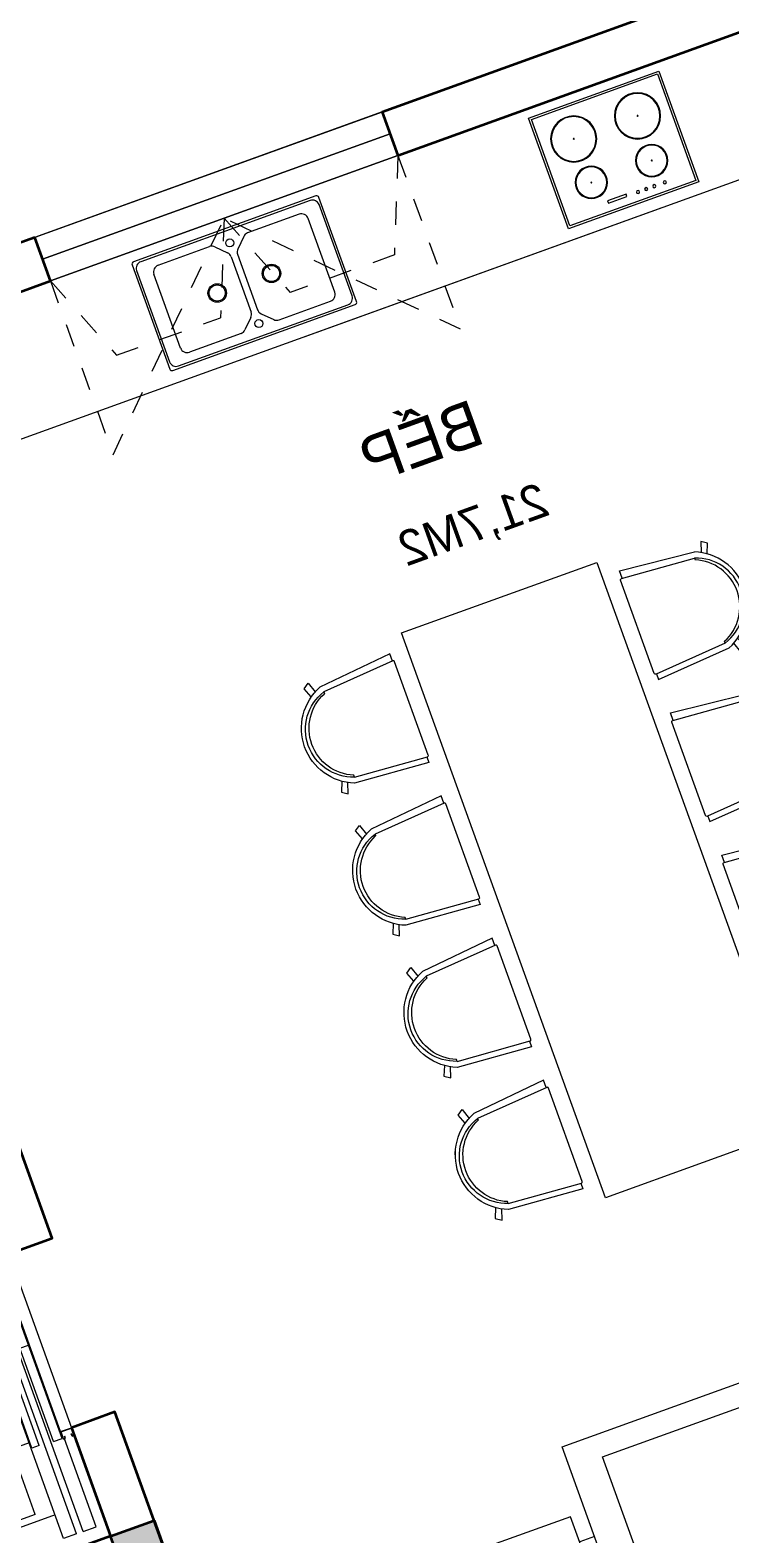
# Model space of a CAD drawing. Header units: metres. Extents: x 568336 to 569219, y 2065964 to 2066430.
# Drawn here: x 568588.91 to 568591.94, y 2066349.57 to 2066356.08 of the extents above; entities that cross this region are included whole.
import ezdxf

# ---------------------------------------------------------------- set-up
doc = ezdxf.new("R2010")
doc.units = ezdxf.units.M
doc.linetypes.add('HIDDEN2', pattern=[0.1875, 0.125, -0.0625])
doc.layers.get('0').update_dxf_attribs({"linetype": 'CONTINUOUS'})
for name, color, linetype, lineweight in [('-CONCRETE', 1, 'CONTINUOUS', 35), ('-DIM', 9, 'CONTINUOUS', 13), ('-DOOR', 137, 'CONTINUOUS', 9), ('-FURNITURE', 46, 'CONTINUOUS', 9), ('-LINE1', 7, 'CONTINUOUS', 18), ('-LINE2', 252, 'CONTINUOUS', 9), ('-WALL', 4, 'CONTINUOUS', 35), ('TEXT25', 2, 'CONTINUOUS', 13)]:
    doc.layers.add(name, color=color, linetype=linetype, lineweight=lineweight)
doc.layers.add('LoLK', color=6, linetype='CONTINUOUS')
doc.styles.add('SVN_AVO_thuong', font='')
doc.styles.add('T1', font='', dxfattribs={"height": 200})
doc.styles.get('SVN_AVO_thuong').set_extended_font_data('SVN-Avo')
doc.styles.get('T1').set_extended_font_data('VNgeometric Light')

# ---------------------------------------------------------------- blocks, each defined once
blk = doc.blocks.new('X-5M-DH-2-CORE$0$A$C75E80C28')
at = {"layer": '-LINE2', "linetype": 'Continuous', "ltscale": 2}
for p, q in [((-510.0000099998433, -21.5000000000291), (-510.0000099998579, -50.60000000000582)), ((-506.8000099998899, -21.5000000000291), (-510.0000099998433, -21.5000000000291)), ((-506.8000099998899, -21.5000000000291), (-506.8000099999044, -50.60000000000582)), ((-456.2000100000296, -56.79999999998836), (-500.6000099999364, -56.80000000001746)), ((-456.2000100000441, -60), (-500.600009999951, -60.0000000000291)), ((-453.2000100000441, -63), (-453.2000100000296, -67)), ((-450.0000099998579, -63), (-450.0000099998433, -67)), ((450.0000100000616, -63), (450.0000100000761, -67)), ((453.200010000015, -63), (453.2000100000296, -67)), ((456.2000100000296, -56.79999999998836), (500.6000100000529, -56.79999999998836)), ((456.200010000015, -60), (500.6000100000383, -60)), ((506.8000100001227, -21.5), (510.0000100000761, -21.5)), ((506.8000100001227, -21.5), (506.8000100001082, -50.59999999997672)), ((510.0000100000761, -21.5), (510.0000100000616, -50.59999999997672)), ((-556.8000102631631, -112.4999999912397), (-560.0000102631166, -112.4999999912397)), ((-510.0000099998579, -108.5000000000291), (-510.0000099998433, -79.39999999999418)), ((-506.8000099999044, -108.5000000000291), (-506.8000099998899, -79.39999999999418)), ((-456.2000100000296, -70), (-500.6000099999364, -70.0000000000291)), ((-456.2000100000296, -73.19999999995343), (-500.6000099999364, -73.19999999998254)), ((456.2000100000296, -70), (500.6000100000529, -70)), ((456.2000100000296, -73.19999999995343), (500.6000100000529, -73.19999999995343)), ((456.800009736864, -112.4999999912397), (460.0000097368174, -112.4999999912397)), ((506.8000100001227, -108.5), (506.8000100001227, -79.39999999996508)), ((510.0000100000761, -108.5), (510.0000100000761, -79.39999999996508)), ((-731.0000002632733, -148.9999999649008), (730.9999997367267, -148.9999999649299)), ((-731.0000002698944, -1304.999999934109), (-731.0000002632733, -148.9999999649008)), ((-700.0000002632733, -178.9999999649008), (699.9999997367267, -178.9999999649299)), ((-700.0000002699089, -1224.999999934109), (-700.0000002632733, -178.9999999649008)), ((699.9999997300911, -1224.999999934109), (699.9999997367267, -178.9999999649299)), ((730.9999997301056, -1304.999999934109), (730.9999997367267, -148.9999999649299)), ((-700.0000002699089, -1224.999999934109), (-400.0000002699089, -1224.999999934138)), ((-400.0000002698944, -1304.999999934138), (-400.0000002699089, -1224.999999934138)), ((699.9999997300911, -1224.999999934109), (399.9999997300911, -1224.999999934109)), ((399.9999997301056, -1304.999999934109), (399.9999997300911, -1224.999999934109)), ((839.9999997301056, -1304.999999934109), (-840.0000002698944, -1304.999999934109)), ((-840.0000002698944, -1364.999999934109), (-840.0000002698944, -1304.999999934109)), ((839.9999997301056, -1364.999999934109), (-840.0000002698944, -1364.999999934109)), ((424.9999997301056, -1308.999999934109), (-425.0000002698944, -1308.999999934109)), ((-425.0000002699089, -1342.999999934109), (-425.0000002698944, -1308.999999934109)), ((424.9999997300911, -1342.999999934109), (-425.0000002699089, -1342.999999934109)), ((-2.6989437174052e-07, -1308.999999934109), (-2.699089236557484e-07, -1342.999999934109)), ((424.9999997300911, -1342.999999934109), (424.9999997301056, -1308.999999934109)), ((839.9999997301056, -1364.999999934109), (839.9999997301056, -1304.999999934109)), ((839.9999997301056, -1394.999999934109), (-840.0000002698944, -1394.999999934109)), ((-840.0000002698944, -1394.999999934109), (-840.0000002698944, -1454.999999934109)), ((429.9999997300911, -1405.999999934138), (-430.0000002699089, -1405.999999934109)), ((-430.0000002699089, -1405.999999934109), (-430.0000002698944, -1445.999999934109)), ((-2.699089236557484e-07, -1405.999999934109), (-2.6989437174052e-07, -1445.999999934109)), ((429.9999997300911, -1405.999999934138), (429.9999997301056, -1445.999999934138)), ((839.9999997301056, -1394.999999934109), (839.9999997301056, -1454.999999934109)), ((-840.0000002698944, -1454.999999934109), (-435.0000002698944, -1454.999999934109)), ((-435.0000002698944, -1449.999999934109), (-435.0000002699089, -1459.999999934109)), ((-435.0000002698944, -1449.999999934109), (-400.0000002698944, -1449.999999934138)), ((-435.0000002699089, -1459.999999934109), (-425.0000002699089, -1459.999999934109)), ((-435.0000002698653, -1489.999999934109), (-435.0000002698653, -1499.999999934109)), ((-435.0000002698653, -1489.999999934109), (-425.0000002698653, -1489.999999934109)), ((-433.4000002698012, -1451.599999934086), (-433.4000002698012, -1458.399999934074)), ((-433.4000002698012, -1451.599999934086), (-401.6000002697547, -1451.599999934086)), ((-433.4000002698012, -1458.399999934074), (-425.0000002698944, -1458.399999934074)), ((-433.4000002697721, -1491.599999934086), (-433.4000002697721, -1498.399999934074)), ((-433.4000002697721, -1491.599999934086), (-425.0000002698653, -1491.599999934086)), ((429.9999997301056, -1445.999999934138), (-430.0000002698944, -1445.999999934109)), ((-425.0000002698944, -1458.399999934074), (-425.0000002699089, -1459.999999934109)), ((-425.0000002698653, -1489.999999934109), (-425.0000002698653, -1491.599999934086)), ((-401.6000002697547, -1451.599999934086), (-401.6000002697256, -1498.399999934074)), ((399.9999997301056, -1449.999999934109), (-400.0000002698944, -1449.999999934138)), ((-400.0000002698944, -1449.999999934138), (-400.0000002698653, -1499.999999934138)), ((399.9999997301056, -1449.999999934109), (399.9999997301347, -1499.999999934109)), ((434.9999997301056, -1449.999999934109), (399.9999997301056, -1449.999999934109)), ((401.5999997301988, -1451.599999934086), (401.5999997302279, -1498.399999934074)), ((433.3999997302453, -1451.599999934086), (401.5999997301988, -1451.599999934086)), ((433.3999997302453, -1458.399999934074), (424.9999997301056, -1458.399999934074)), ((424.9999997301056, -1458.399999934074), (424.9999997301056, -1459.999999934109)), ((434.9999997301056, -1459.999999934109), (424.9999997301056, -1459.999999934109)), ((424.9999997301347, -1489.999999934109), (424.9999997301347, -1491.599999934086)), ((434.9999997301347, -1489.999999934109), (424.9999997301347, -1489.999999934109)), ((433.3999997302744, -1491.599999934086), (424.9999997301347, -1491.599999934086)), ((433.3999997302453, -1451.599999934086), (433.3999997302453, -1458.399999934074)), ((433.3999997302744, -1491.599999934086), (433.3999997302744, -1498.399999934074)), ((434.9999997301056, -1449.999999934109), (434.9999997301056, -1459.999999934109)), ((839.9999997301056, -1454.999999934109), (434.9999997301056, -1454.999999934109)), ((434.9999997301347, -1489.999999934109), (434.9999997301347, -1499.999999934109)), ((-435.0000002698653, -1499.999999934109), (-400.0000002698653, -1499.999999934138)), ((-433.4000002697721, -1498.399999934074), (-401.6000002697256, -1498.399999934074)), ((434.9999997301347, -1499.999999934109), (399.9999997301347, -1499.999999934109)), ((433.3999997302744, -1498.399999934074), (401.5999997302279, -1498.399999934074))]:
    blk.add_line(p, q, dxfattribs=at)
for points in [[(-450.0000000000146, 0), (-450, -130), (450, -130), (449.9999999999854, 0)], [(-200, -29), (200.0000000001164, -29), (200.0000000001164, -101), (-200, -101)], [(-36.0000002632587, -583.9999999649008), (35.9999997367413, -583.9999999649008), (35.99999973675585, -983.9999999649008), (-36.00000026324415, -983.9999999649008)]]:
    blk.add_lwpolyline(points, close=True, dxfattribs=at)
for points in [[(-780.0000002632587, -788.9999999649008), (-751.0000002632587, -788.9999999649299, 0.414213562373095), (-750.0000002632733, -787.9999999649008), (-750.0000002632587, -783.9999999649008), (-750.0000002632587, -779.9999999649008, 0.414213562373095), (-751.0000002632733, -778.9999999649299), (-780.0000002632733, -778.9999999649881, -0.2569775838576673), (-784.1207396915852, -781.9399999648449), (-797.9000002631656, -781.939999964874, -0.414213562373095), (-800.9000002631656, -778.939999964874), (-804.0000002632587, -749.4999999649008, 0.414213562373095), (-807.0000002632587, -746.4999999649008), (-812.0000002632587, -746.4999999649008), (-812.0000002632587, -783.9999999649008), (-812.0000002632587, -821.4999999649008), (-807.0000002632587, -821.4999999649008, 0.414213562373095), (-804.0000002632587, -818.4999999649008), (-800.9000002631656, -789.0599999648693, -0.414213562373095), (-797.9000002631656, -786.0599999648693), (-784.1207396915852, -786.0599999648402, -0.2569775838576673), (-780.0000002632587, -788.9999999647553)], [(779.9999997367413, -788.9999999649299), (750.9999997367413, -788.9999999649008, -0.414213562373095), (749.9999997367267, -787.9999999649299), (749.9999997367413, -783.9999999649299), (749.9999997367413, -779.9999999649299, -0.414213562373095), (750.9999997367267, -778.9999999649008), (779.9999997368432, -778.9999999650172, 0.2569775838576673), (784.1207391653006, -781.939999964874), (797.899999736881, -781.9399999648449, 0.414213562373095), (800.899999736881, -778.9399999648449), (803.9999997367413, -749.4999999649008, -0.414213562373095), (806.9999997367413, -746.4999999649008), (811.9999997367413, -746.4999999649008), (811.9999997367413, -783.9999999649008), (811.9999997367413, -821.4999999649008), (806.9999997367413, -821.4999999649008, -0.414213562373095), (803.9999997367413, -818.4999999649008), (800.899999736881, -789.0599999648402, 0.414213562373095), (797.899999736881, -786.0599999648402), (784.1207391653006, -786.0599999648693, 0.2569775838576672), (779.9999997368577, -788.9999999647844)]]:
    blk.add_lwpolyline(points, format="xyb", dxfattribs=at)
for centre, radius, start, end in [((-500.600009999951, -50.60000000000582), 9.400000000001475, 180, 270), ((-500.600009999951, -50.60000000000582), 6.200000000004374, 180, 270), ((-456.2000100000441, -63), 6.19999999999713, 0, 90), ((-456.2000100000441, -63), 3.000000000000045, 0, 90), ((456.200010000015, -63), 6.19999999999713, 90, 180), ((456.200010000015, -63), 3.000000000000045, 90, 180), ((500.6000100000383, -50.59999999997672), 6.200000000004374, 270, 0), ((500.6000100000383, -50.59999999997672), 9.400000000001475, 270, 0), ((-500.6000099999364, -79.39999999999418), 9.399999999997844, 90, 180), ((-500.6000099999364, -79.39999999999418), 6.19999999999734, 90, 180), ((-456.2000100000296, -67), 6.20000000000076, 270, 0), ((-456.2000100000296, -67), 2.999999999999834, 270, 0), ((456.2000100000296, -67), 6.20000000000076, 180, 270), ((456.2000100000296, -67), 2.999999999999834, 180, 270), ((500.6000100000529, -79.39999999996508), 9.399999999997844, 0, 90), ((500.6000100000529, -79.39999999996508), 6.19999999999734, 0, 90)]:
    blk.add_arc(centre, radius, start, end, dxfattribs=at)
blk = doc.blocks.new('A$C5C575821')
at = {"layer": '-CONCRETE'}
h = blk.add_hatch(color=256, dxfattribs=at)
h.dxf.hatch_style = 1
h.paths.add_polyline_path([(-0.00237559899687767, 200.0000000000146), (-0.00237559899687767, 1.455191522836685e-11), (199.9976244010031, 1.455191522836685e-11), (199.9976244010031, 200.0000000000146)])
blk.add_lwpolyline([(-0.00237559899687767, 1.455191522836685e-11), (199.9976244010031, 1.455191522836685e-11), (199.9976244010031, 200.0000000000146), (-0.00237559899687767, 200.0000000000146)], close=True, dxfattribs=at)
blk = doc.blocks.new('A$C3F71457E')
at = {"layer": '-CONCRETE'}
blk.add_lwpolyline([(-8.760252967476845e-09, -100.0000002632005), (0, 400), (-1500, 400.0000000000582), (-1500.00000001755, -1399.999999999942), (-1.754960976541042e-08, -1400), (-7.895869202911854e-08, -900.0000002632005), (199.9999999912397, -900.0000002982852), (199.9999999824504, -1600), (-1700.00000001755, -1600), (-1700, 600), (200, 600), (199.9999999912397, -100.0000002982852), (6.140908226370811e-08, -100.0000002632005)], dxfattribs=at)
at = {"layer": '-LINE1'}
blk.add_line((-7.895869202911854e-08, -900.0000002632005), (-8.760252967476845e-09, -100.0000002632005), dxfattribs=at)
at = {"layer": '-WALL'}
for p in [(-1699.997624401003, 399.9999999999854), (0.00237559899687767, 399.9999999999854), (-1699.997624401081, -1599.999999999959), (0.002375601565972829, -1600.000000021305)]:
    blk.add_blockref('A$C5C575821', p, dxfattribs=at)
at = {"color": 2, "rotation": 90}
blk.add_blockref('X-5M-DH-2-CORE$0$A$C75E80C28', (-1500.00000000876, -499.9999999999418), dxfattribs=at)
blk = doc.blocks.new('ghe 400')
blk.add_wipeout([(-230.18867924437518, 7.547169807400223), (-200.0000000009204, 309.4339622607183), (-194.44181669050522, 322.2332054417873), (-188.77143577672973, 333.36406349605613), (-230.1886792450075, 347.1698113182533), (-215.09433962401909, 369.81132075100254), (-175.84824801372565, 354.11288410781253), (-147.27426522626547, 387.0010055543705), (-125.46553694424324, 404.94054309733156), (-96.60556802359702, 422.40516945156014), (-61.06395139734923, 436.467637745561), (-31.892588169287592, 442.9389499862957), (1.810754054732115, 445.3084971378314), (25.363171995651783, 443.81574772336876), (48.970076927283344, 439.66838338456614), (69.6070613605525, 433.74376242779385), (91.94279312028607, 424.6786215899938), (114.72942051153655, 412.1693786348003), (126.97826376540934, 403.84447503656156), (140.4397397866892, 393.1503139008121), (154.96338411631473, 379.40719171667274), (166.56400400887833, 366.3365674004458), (175.84824801407558, 354.112884106969), (215.09433962563503, 369.81132075311143), (230.1886792474677, 347.16981131783086), (188.77143577876745, 333.36406349436857), (199.99999996751967, 309.4339623510041), (222.6415094349827, 7.547169807123282), (199.4339622647642, 7.547169809166917), (194.61095721848824, -2.599335857667029e-09), (-194.61095721648053, -4.5497472456190735e-09), (-198.27631863994839, 1.5992463081383903), (-199.4339622650075, 7.5471698091935195)]).dxf.layer = '-LINE2'
at = {"layer": '-FURNITURE', "linetype": 'Continuous'}
for points in [[(-175.8482480105013, 354.1128841089085), (-215.0943396259099, 369.8113207584247), (-230.1886792462319, 347.1698113204911), (-188.7714357730001, 333.3640634976327)], [(175.8482480142266, 354.1128841126338), (215.0943396259099, 369.8113207528368), (230.1886792462319, 347.1698113223538), (188.7714357785881, 333.3640634929761)], [(-199.4339622668922, 7.54716981202364), (-230.1886792425066, 7.547169807367027), (-199.9999999981374, 309.4339622640982)], [(-177.3584905620664, 301.8867924520746), (-169.8113207574934, 301.8867924520746)], [(-177.3584905620664, 301.8867924520746), (-169.8113207574934, 301.8867924520746)], [(177.358490569517, 301.8867924520746), (169.8113207556307, 301.8867924539372)], [(222.6415094323456, 7.547169811092317), (199.9999999962747, 309.4339622640982)], [(199.4339622631669, 7.547169807367027), (222.6415094323456, 7.547169811092317)]]:
    blk.add_lwpolyline(points, dxfattribs=at)
blk.add_lwpolyline([(177.358490569517, 301.8867924520746), (199.5969537682831, 5.373949736356735, -0.4363134021215077), (194.6109572146088, -9.313225746154785e-10), (-194.6109572183341, -2.793967723846436e-09, -0.4363134021215077), (-199.5969537720084, 5.373949742875993), (-177.3584905620664, 301.8867924520746)], format="xyb", dxfattribs=at)
for centre, radius, start, end in [((3.725290298461914e-09, 230.1886792453006), 215.1274386989701, 21.61477901766715, 158.3852210815501), ((-1.862645149230957e-09, 243.5072142081335), 186.7196008241607, 18.21955213301437, 161.7804477656144), ((9.313225746154785e-09, 231.4543435731903), 183.8385555632603, 22.52715178835513, 157.4728481623555)]:
    blk.add_arc(centre, radius, start, end, dxfattribs=at)
blk = doc.blocks.new('ghee')
at = {"layer": '-DIM', "xscale": -0.9999999999999998, "rotation": 179.9999999999999}
blk.add_blockref('ghe 400', (-9.48268585652113, -100.0000000018626), dxfattribs=at)
blk = doc.blocks.new('ban6c 1100x2000')
at = {"layer": '-FURNITURE'}
blk.add_lwpolyline([(-399.9999999999709, -550.0000000526197), (500.0000000000291, -550), (500, 2050.00000002631), (-400, 2049.99999997369)], close=True, dxfattribs=at)
at = {"layer": '-LINE1', "yscale": 1.104166666672837, "zscale": 1.104166666672837}
for p, xscale, rotation in [((-359.8814298518118, 1717.862867674732), 1.104166666672837, 270), ((459.8814298518118, 1717.862867674732), -1.104166666672837, 90), ((-359.8814298518118, 1063.696201006533), 1.104166666672837, 270), ((459.8814298518118, 1063.696201006533), -1.104166666672837, 90), ((-359.8814298537036, 409.5295343415055), 1.104166666672837, 270), ((459.8814298537036, 409.5295343415055), -1.104166666672837, 90), ((-359.8814298537036, -244.637132326694), 1.104166666672837, 270), ((459.8814298537036, -244.637132326694), -1.104166666672837, 90)]:
    blk.add_blockref('ghee', p, dxfattribs=dict(at, xscale=xscale, rotation=rotation))
blk = doc.blocks.new('ghe11asdsdsdsd')
at = {"layer": '-FURNITURE', "ltscale": 5}
for p, q in [((-454.1512245237245, 641.9073886275291), (-454.093361600535, -60.42008052262099)), ((446.9845405295782, 642.5119281820953), (445.2090906954836, -59.49456913078757)), ((339.4434767446655, 74.7769195077999), (-347.9447826922697, 73.86721415390639)), ((445.2090906954836, -59.49456913078757), (-454.093361600535, -60.42008052262099))]:
    blk.add_line(p, q, dxfattribs=at)
for centre, radius, start, end in [((-329.6609394550032, 640.4347183164282), 102.5030657496747, 97.790878171796, 180.4720192216976), ((13.76703277978231, -3057.035900902003), 3815.794779152998, 85.15051378916075, 95.37323135559144), ((322.4963123202615, 643.5363927781655), 102.5030657496747, 359.5521671507362, 82.23330821456577), ((-556.8192392717756, 172.0380743239075), 480.9551723817158, 73.62802494144414, 77.67439557183955), ((-435.3449582978792, 585.5188594441861), 49.99999999999999, 17.29045382422632, 73.62802494144414), ((428.017340289487, 586.1773279104382), 49.99999999999999, 106.2083736517696, 162.5459446768903), ((548.310481298744, 172.35137315467), 480.9551723817158, 102.1620030057203, 106.2083736517696), ((-752.7215750947944, 311.3200961878028), 469.2846926992153, 329.6029749418909, 39.82713105222346), ((-1717.077797784907, 235.4868877488407), 1378.639231958857, 353.2676599931669, 15.34770349738529), ((744.7327549548354, 311.2790322922665), 469.2468948897888, 140.0381535895592, 210.2652298418676), ((1708.833027020766, 233.2264510887835), 1378.526022415482, 164.5192846221356, 186.6002375866197), ((-1.445652381749824, -1576.057105405802), 1730.279692069412, 79.6029490361376, 100.5814174655623)]:
    blk.add_arc(centre, radius, start, end, dxfattribs=at)
blk = doc.blocks.new('GHE600')
at = {"layer": '-FURNITURE'}
for p, q in [((269949.5421851056, 8709.741290517763), (270649.5421851056, 8709.74129051782)), ((269949.5421851289, 8043.074623851076), (270649.5421851289, 8043.074623851135))]:
    blk.add_line(p, q, dxfattribs=at)
for points in [[(270145.5337149384, 9594.84705863762), (270145.5337150262, 10094.84705863762), (270645.5337150262, 10094.84705854984), (270645.5337149384, 9594.847058549843)], [(269849.5421851288, 9526.40795718442), (270649.5421851288, 9526.407957184478), (270649.5421851639, 7226.407957184478), (269849.5421851639, 7226.40795718442)], [(269949.5421851288, 9376.40795718442), (270649.5421851288, 9376.407957184478), (270649.5421851639, 7376.407957184478), (269949.5421851639, 7376.40795718442)], [(270145.5337145109, 7157.96885590817), (270145.5337144231, 6657.96885590817), (270645.5337144231, 6657.968855820392), (270645.5337145109, 7157.968855820392)]]:
    blk.add_lwpolyline(points, close=True, dxfattribs=at)
at = {"layer": '-FURNITURE', "elevation": -1.348764000838661e-08}
for points in [[(271286.9253059005, 9830.321753277356), (270645.53371498, 9832.18215255058)], [(272037.8126997925, 6909.345592938189), (272633.6221192031, 6907.537773812626), (272633.6585346201, 9823.095600669185), (272037.874818299, 9826.334833337169)], [(270262.0588059474, 9594.847058617102), (270262.0583521723, 9526.40795718442)], [(270262.0260181179, 7226.40795718439), (270262.0255643428, 7157.968855887651)], [(270645.5337144685, 6916.624135324557), (271286.6504318018, 6913.272511655086)]]:
    blk.add_lwpolyline(points, dxfattribs=at)
at = {"layer": '-FURNITURE'}
for centre, radius in [((270395.5337149822, 9844.847058593674), 200), ((270395.5337149822, 9844.847058593674), 150), ((270395.5337144671, 6907.968855864223), 200), ((270395.5337144671, 6907.968855864223), 150)]:
    blk.add_circle(centre, radius, dxfattribs=at)
at = {"layer": '-FURNITURE', "extrusion": (0, 0, -1)}
blk.add_ellipse((271661.9002663364, 8365.294462872116), major_axis=(3.669220623812561e-13, 749.5763598198391), ratio=0.5899940615450746, dxfattribs=at)
at = {"layer": '-FURNITURE', "zscale": 0.83397927038413}
for p, xscale, yscale, rotation in [((271659.4476334748, 10145.29901697894, -5.948631914765009e-09), 0.83397927038413, 0.83397927038413, 179.9447021404027), ((271659.4476334748, 6607.516897389956, -5.948631914765009e-09), -0.8339792703841301, 0.8339792703841301, 0.05529785959737722)]:
    blk.add_blockref('ghe11asdsdsdsd', p, dxfattribs=dict(at, xscale=xscale, yscale=yscale, rotation=rotation))
blk = doc.blocks.new('A$C23F441E4')
at = {"ltscale": 3}
blk.add_lwpolyline([(-300, -0.0002277038292959332), (-300, -510.0002277038293), (300, -510.0002277038293), (300, -0.0002277038292959332), (-300, -0.0002277038292959332)], dxfattribs=at)
for points in [[(-290, -10.0002277038293), (-290, -500.0002277038293), (290, -500.0002277038293), (290, -10.0002277038293)], [(-99.92361733876169, -45.7805013358593), (-15.01730352267623, -45.7805013358593), (-15.01730352267623, -56.33586340083275), (-99.92361733876169, -56.33586340083275)]]:
    blk.add_lwpolyline(points, close=True, dxfattribs=at)
for centre, radius in [((36.90287313051522, -47.90127239702269), 6.597286366527707), ((74.40287313051522, -47.90127239702269), 6.597286366527707), ((111.9028731305152, -47.90127239702269), 6.597286366527707), ((160.4028731305152, -47.90127239702269), 6.597286366527707), ((-139, -156.0002277038293), 70), ((-139, -156.0002277038293), 67), ((139, -156.0002277038293), 70), ((139, -156.0002277038293), 67), ((-139, -156.0002277038293), 2), ((139, -156.0002277038293), 2), ((-147.0336941294372, -358.653199238237), 100), ((147.0336941294372, -358.653199238237), 100), ((-147.0336941294372, -358.653199238237), 97), ((147.0336941294372, -358.653199238237), 97), ((-147.0336941294372, -358.653199238237), 2), ((147.0336941294372, -358.653199238237), 2)]:
    blk.add_circle(centre, radius, dxfattribs=at)
blk = doc.blocks.new('A$C14986441')
at = {"ltscale": 3}
for p, q in [((-250.0000004096655, 420.0579938191804), (-250.0000000046566, -419.9420061808196)), ((239.9999995855615, 430.0579940553871), (-240.0000004144385, 430.0579938240116)), ((249.9999999953434, -419.9420059388503), (249.9999995903345, 420.0579940611497)), ((169.9999996216502, 355.0579940216267), (-170.0000003783498, 355.0579938577721)), ((-200.0000003639143, 325.0579938432784), (-200.0000002492452, 87.48440071480582)), ((199.9999997507548, 87.48440090671647), (199.9999996360857, 325.0579940361204)), ((-191.2132036748226, 66.27119728422258), (-148.7867967832135, 23.84479043312604)), ((148.7867963454919, 23.84479057660792), (191.213203196472, 66.27119746763492)), ((-127.5735933431424, 15.05799387820298), (127.5735929142684, 15.05799400119577)), ((-191.2132036109688, -66.15520958823618), (-148.7867967602797, -23.72880269627785)), ((-127.5735933287069, -14.94200612179702), (127.5735929288203, -14.94200599880423)), ((148.7867963684257, -23.72880255279597), (191.2132032602094, -66.15520940389251)), ((-200.0000000505825, -324.9420061567216), (-200.0000001650769, -87.36841302824905)), ((199.9999998349231, -87.36841283540707), (199.9999999494175, -324.9420059638796)), ((169.9999999639113, -354.9420059783733), (-170.0000000360887, -354.9420061422279)), ((-240, -429.9420061759884), (240, -429.9420059446129))]:
    blk.add_line(p, q, dxfattribs=at)
blk.add_lwpolyline([(239.9999999807333, -389.9420059446129), (239.99999960477, 390.0579940553871, 0.414213562373095), (209.9999995903345, 420.0579940408934), (-210.0000004096655, 420.0579938384471, 0.414213562373095), (-240.00000039523, 390.0579938240116), (-240.0000000192667, -389.9420061759884, 0.414213562373095), (-210.0000000046566, -419.9420061615529), (209.9999999953434, -419.9420059591066, 0.414213562373095)], format="xyb", close=True, dxfattribs=at)
for centre, radius in [((-2.675224095582962e-07, 125.0579939396703), 40), ((-2.675224095582962e-07, 125.0579939396703), 35), ((-185.5000002072193, 0.05799385026330128), 17.5), ((185.4999997927807, 0.05799402913544327), 17.5), ((-1.469743438065052e-07, -124.9420060603297), 40), ((-1.469743438065052e-07, -124.9420060603297), 35)]:
    blk.add_circle(centre, radius, dxfattribs=at)
for centre, radius, start, end in [((-240.0000004096655, 420.0579938240116), 10, 90.00000002668041, 180.0000000266804), ((239.9999995903345, 420.0579940553871), 10, 2.668042644536231e-08, 90.00000002668041), ((-170.0000003639143, 325.0579938577721), 30, 90.00000002668041, 180.0000000266804), ((169.9999996360857, 325.0579940216267), 30, 2.668042644536231e-08, 90.00000002668041), ((-170.0000002492452, 87.48440073023085), 30, 180.0000000266804, 225.0000000235824), ((169.9999997507548, 87.48440089315409), 30, 315.0000000235823, 2.668042644536231e-08), ((-127.5735933576361, 45.05799387820298), 30, 225.0000000235824, 270.0000000266804), ((127.5735928997747, 45.05799400119577), 30, 270.0000000266804, 315.0000000235823), ((-127.5735933142714, -44.94200612179702), 30, 90.00000002668041, 135.0000000235824), ((127.5735929432558, -44.94200599880423), 30, 45.00000002358239, 90.00000002668041), ((-170.0000001650769, -87.36841301375534), 30, 135.0000000235824, 180.0000000266804), ((169.9999998349231, -87.36841284896946), 30, 2.668042644536231e-08, 45.00000002358239), ((-170.0000000505825, -324.9420061422279), 30, 180.0000000266804, 270.0000000266804), ((169.9999999494175, -324.9420059783733), 30, 270.0000000266804, 2.668042644536231e-08), ((-240.0000000046566, -419.9420061759884), 10, 180.0000000266804, 270.0000000266804), ((239.9999999953434, -419.9420059446129), 10, 270.0000000266804, 2.668042644536231e-08)]:
    blk.add_arc(centre, radius, start, end, dxfattribs=at)
blk = doc.blocks.new('D16')
at = {"layer": '-DOOR'}
for p, q in [((0, 200), (1600, 200)), ((0, 100), (1600, 100)), ((0, 0), (1600, 0))]:
    blk.add_line(p, q, dxfattribs=at)
at = {"layer": '-LINE2', "linetype": 'HIDDEN2', "ltscale": 10}
for p, q in [((0, 0), (0, -800)), ((0, -800), (800, 0)), ((0, 0), (160.3887441940024, -400)), ((800, 0), (639.6112558059976, -400)), ((1600, -800), (800, 0)), ((800, 0), (960.3887441940024, -400)), ((1600, 0), (1439.611255805998, -400)), ((1600, 0), (1600, -800)), ((160.3887441940024, -400), (639.6112558059976, -400)), ((1439.611255805998, -400), (960.3887441940024, -400))]:
    blk.add_line(p, q, dxfattribs=at)
blk = doc.blocks.new('M3-T2.3')
at = {"layer": '-DOOR'}
blk.add_line((568599.6795723138, 2066358.96580488), (568598.1752462426, 2066358.420824997), dxfattribs=at)
blk.add_lwpolyline([(568599.7136913253, 2066358.871618073), (568598.2093413441, 2066358.326704194), (568598.1412088744, 2066358.514786425), (568599.6455588555, 2066359.059700304)], close=True, dxfattribs=at)
at = {"layer": '-FURNITURE'}
for p, q in [((568600.2939516242, 2066358.443642448), (568597.4734315044, 2066357.421913812)), ((568599.0235934844, 2066357.983457364), (568596.6269066491, 2066357.115261618))]:
    blk.add_line(p, q, dxfattribs=at)
at = {"layer": '-WALL'}
for p, q in [((568599.6455588555, 2066359.059700304), (568601.3381091645, 2066359.672876326)), ((568601.0297892203, 2066359.348417567), (568599.7136913253, 2066358.871618073)), ((568599.7136913253, 2066358.871618073), (568599.6455588555, 2066359.059700304))]:
    blk.add_line(p, q, dxfattribs=at)
blk.add_lwpolyline([(568598.2093124775, 2066358.326783881), (568596.4225173194, 2066357.679486008), (568597.1377789915, 2066355.704979406), (568596.9499397073, 2066355.636934943), (568596.1665591045, 2066357.799486402), (568598.1412088744, 2066358.514786425), (568598.2092885674, 2066358.326849886)], dxfattribs=at)
at = {"layer": '-FURNITURE'}
for name, p, xscale, yscale, zscale, rotation in [('A$C14986441', (568599.0742231088, 2066358.326895195), -0.001000000000000001, 0.001000000000000001, 0.001, 109.9128335498109), ('A$C23F441E4', (568597.5623210656, 2066357.507273816), 0.0009999999999999998, 0.0009999999999999998, 0.0009999999999999998, 199.9128335498109)]:
    blk.add_blockref(name, p, dxfattribs=dict(at, xscale=xscale, yscale=yscale, zscale=zscale, rotation=rotation))
at = {"layer": '-WALL', "xscale": 0.0009999999999999998, "yscale": 0.0009999999999999998, "zscale": 0.0009999999999999998, "rotation": 199.9128335498109}
blk.add_blockref('A$C3F71457E', (568602.8526492423, 2066354.903560321), dxfattribs=at)
at = {"xscale": 0.001, "yscale": 0.001, "zscale": 0.001, "rotation": 19.91283354981093}
blk.add_blockref('D16', (568598.2092885674, 2066358.326849886), dxfattribs=at)
at = {"layer": 'TEXT25', "style": 'SVN_AVO_thuong'}
blk.add_text('BẾP', height=0.2, rotation=19.91283355064844, dxfattribs=at).set_placement((568598.7067927646, 2066357.125633501))
at = {"layer": '-FURNITURE', "xscale": 0.001, "yscale": 0.001, "zscale": 0.001, "rotation": 19.91283354981093}
blk.add_blockref('ban6c 1100x2000', (568599.7475402562, 2066354.630043615), dxfattribs=at)
at = {"layer": '-DOOR', "xscale": -0.001, "yscale": 0.001, "zscale": 0.001, "rotation": 109.9128335397593}
blk.add_blockref('GHE600', (568516.1246831175, 2066609.750891271), dxfattribs=at)
at = {"layer": 'TEXT25', "style": 'T1'}
blk.add_text('21,7M2', height=0.15, rotation=19.91283355064844, dxfattribs=at).set_placement((568598.6909274724, 2066356.707192997))

msp = doc.modelspace()

# ---------------------------------------------------------------- block references
at = {"layer": 'LoLK', "xscale": -1, "rotation": 39.76534617251417}
msp.add_blockref('M3-T2.3', (2327390.76896625, 841707.7234019606), dxfattribs=at)

doc.saveas('drawing.dxf')
